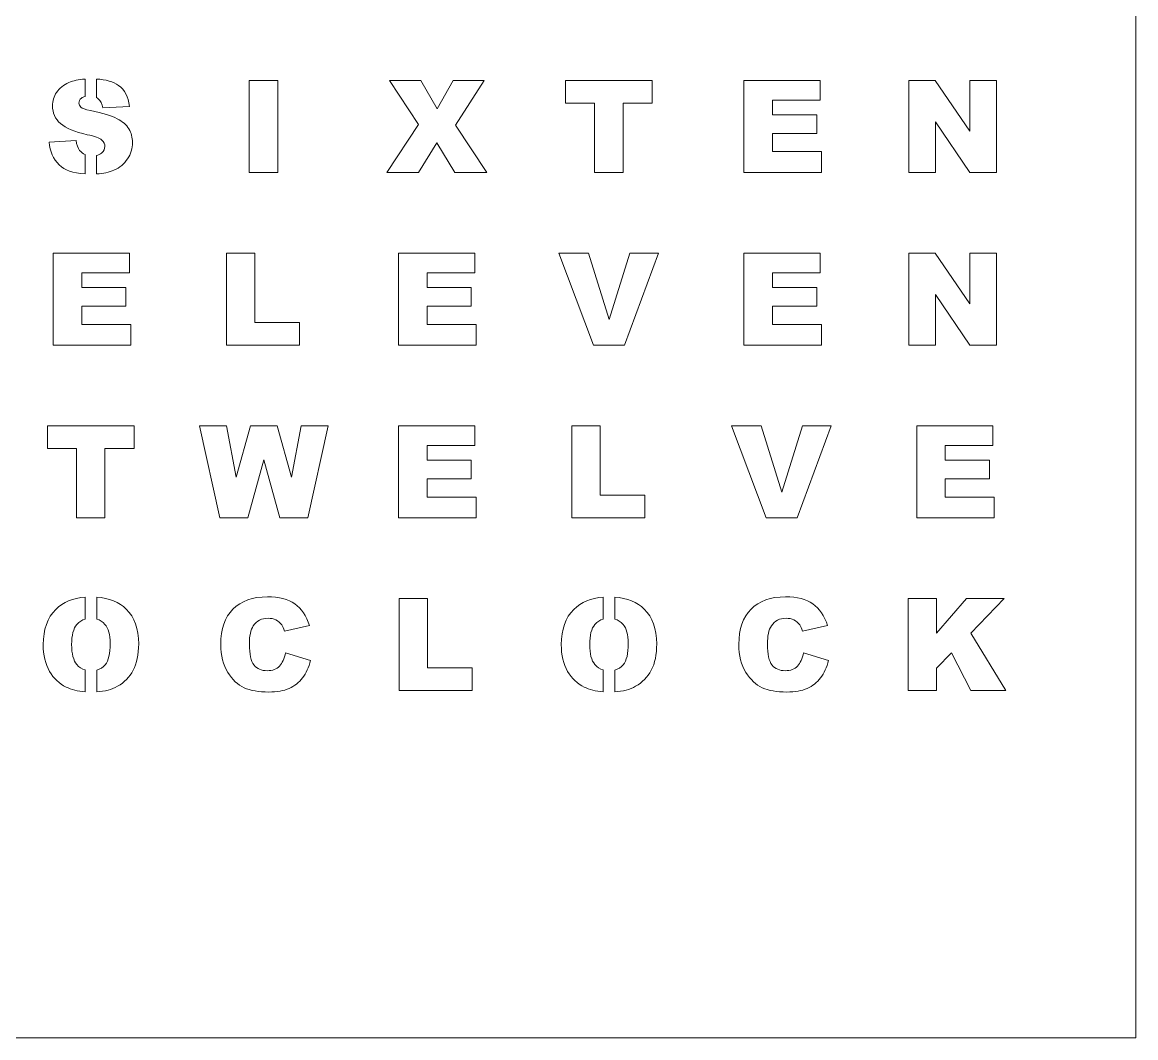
# Model space of a CAD drawing. Header units: inches. Extents: x -3.58 to 3.58, y -3.6 to 3.6.
# Drawn here: x -0.225 to 3.583, y -3.602 to -0.129 of the extents above; entities that cross this region are included whole.
import ezdxf

# ---------------------------------------------------------------- set-up
doc = ezdxf.new("R2010")
doc.units = ezdxf.units.IN
doc.header["$MEASUREMENT"] = 0
doc.layers.add('Layer 1', color=7, linetype='Continuous')

msp = doc.modelspace()

# ---------------------------------------------------------------- linework, layer by layer
at = {"layer": 'Layer 1', "color": 1, "lineweight": 0}
for points, knots in [([(-3.5827, 3.6024), (-3.5827, 3.6024), (3.5827, 3.6024), (3.5827, 3.6024), (3.5827, 3.6024), (3.5827, 3.6024), (3.5827, -3.6024), (3.5827, -3.6024), (3.5827, -3.6024), (3.5827, -3.6024), (-3.5827, -3.6024), (-3.5827, -3.6024), (-3.5827, -3.6024), (-3.5827, -3.6024), (-3.5827, 3.6024), (-3.5827, 3.6024)], [0, 0, 0, 0, 0.2, 0.2, 0.2, 0.2, 0.4, 0.4, 0.4, 0.4, 0.6, 0.6, 0.6, 0.6, 1, 1, 1, 1]), ([(0.0288, -0.5849), (0.0357, -0.5834), (0.0414, -0.5806), (0.046, -0.5767), (0.046, -0.5767), (0.0535, -0.5701), (0.0573, -0.5626), (0.0573, -0.554), (0.0573, -0.554), (0.0573, -0.5459), (0.0537, -0.5385), (0.0466, -0.5321), (0.0466, -0.5321), (0.0395, -0.5256), (0.023, -0.5196), (-0.0031, -0.5138), (-0.0031, -0.5138), (-0.0457, -0.5043), (-0.0761, -0.4916), (-0.0943, -0.4756), (-0.0943, -0.4756), (-0.1126, -0.4598), (-0.1218, -0.4396), (-0.1218, -0.4149), (-0.1218, -0.4149), (-0.1218, -0.3988), (-0.1171, -0.3836), (-0.1077, -0.3692), (-0.1077, -0.3692), (-0.0983, -0.3547), (-0.0842, -0.3435), (-0.0654, -0.3352), (-0.0654, -0.3352), (-0.0511, -0.329), (-0.0329, -0.3252), (-0.0106, -0.3237), (-0.0106, -0.3237), (-0.0106, -0.3237), (-0.0106, -0.3828), (-0.0106, -0.3828), (-0.0106, -0.3828), (-0.0156, -0.384), (-0.0198, -0.3859), (-0.023, -0.3886), (-0.023, -0.3886), (-0.0287, -0.3934), (-0.0316, -0.3992), (-0.0316, -0.4061), (-0.0316, -0.4061), (-0.0316, -0.4111), (-0.0292, -0.4156), (-0.0246, -0.4196), (-0.0246, -0.4196), (-0.0202, -0.4238), (-0.0093, -0.4276), (0.0079, -0.4312), (0.0079, -0.4312), (0.0504, -0.4404), (0.0808, -0.4497), (0.0991, -0.4591), (0.0991, -0.4591), (0.1175, -0.4685), (0.1309, -0.48), (0.1393, -0.494), (0.1393, -0.494), (0.1477, -0.5078), (0.1518, -0.5234), (0.1518, -0.5406), (0.1518, -0.5406), (0.1518, -0.5608), (0.1463, -0.5794), (0.1351, -0.5965), (0.1351, -0.5965), (0.1239, -0.6135), (0.1084, -0.6264), (0.0883, -0.6352), (0.0883, -0.6352), (0.0719, -0.6424), (0.0521, -0.6467), (0.0288, -0.648), (0.0288, -0.648), (0.0288, -0.648), (0.0288, -0.5849), (0.0288, -0.5849)], [0, 0, 0, 0, 0.045455, 0.045455, 0.045455, 0.045455, 0.090909, 0.090909, 0.090909, 0.090909, 0.136364, 0.136364, 0.136364, 0.136364, 0.181818, 0.181818, 0.181818, 0.181818, 0.227273, 0.227273, 0.227273, 0.227273, 0.272727, 0.272727, 0.272727, 0.272727, 0.318182, 0.318182, 0.318182, 0.318182, 0.363636, 0.363636, 0.363636, 0.363636, 0.409091, 0.409091, 0.409091, 0.409091, 0.454545, 0.454545, 0.454545, 0.454545, 0.5, 0.5, 0.5, 0.5, 0.545455, 0.545455, 0.545455, 0.545455, 0.590909, 0.590909, 0.590909, 0.590909, 0.636364, 0.636364, 0.636364, 0.636364, 0.681818, 0.681818, 0.681818, 0.681818, 0.727273, 0.727273, 0.727273, 0.727273, 0.772727, 0.772727, 0.772727, 0.772727, 0.818182, 0.818182, 0.818182, 0.818182, 0.863636, 0.863636, 0.863636, 0.863636, 0.909091, 0.909091, 0.909091, 0.909091, 1, 1, 1, 1]), ([(0.0288, -0.3234), (0.0609, -0.3252), (0.086, -0.3326), (0.104, -0.3454), (0.104, -0.3454), (0.1252, -0.3604), (0.1377, -0.3842), (0.1417, -0.4169), (0.1417, -0.4169), (0.1417, -0.4169), (0.0502, -0.4223), (0.0502, -0.4223), (0.0502, -0.4223), (0.0478, -0.408), (0.0427, -0.3976), (0.0349, -0.3912), (0.0349, -0.3912), (0.033, -0.3896), (0.031, -0.3883), (0.0288, -0.3871), (0.0288, -0.3871), (0.0288, -0.3871), (0.0288, -0.3234), (0.0288, -0.3234)], [0, 0, 0, 0, 0.142857, 0.142857, 0.142857, 0.142857, 0.285714, 0.285714, 0.285714, 0.285714, 0.428571, 0.428571, 0.428571, 0.428571, 0.571429, 0.571429, 0.571429, 0.571429, 0.714286, 0.714286, 0.714286, 0.714286, 1, 1, 1, 1]), ([(0.5507, -0.3282), (0.5507, -0.3282), (0.6483, -0.3282), (0.6483, -0.3282), (0.6483, -0.3282), (0.6483, -0.3282), (0.6483, -0.6432), (0.6483, -0.6432), (0.6483, -0.6432), (0.6483, -0.6432), (0.5507, -0.6432), (0.5507, -0.6432), (0.5507, -0.6432), (0.5507, -0.6432), (0.5507, -0.3282), (0.5507, -0.3282)], [0, 0, 0, 0, 0.2, 0.2, 0.2, 0.2, 0.4, 0.4, 0.4, 0.4, 0.6, 0.6, 0.6, 0.6, 1, 1, 1, 1]), ([(1.0308, -0.3282), (1.0308, -0.3282), (1.1381, -0.3282), (1.1381, -0.3282), (1.1381, -0.3282), (1.1381, -0.3282), (1.1939, -0.4251), (1.1939, -0.4251), (1.1939, -0.4251), (1.1939, -0.4251), (1.2481, -0.3282), (1.2481, -0.3282), (1.2481, -0.3282), (1.2481, -0.3282), (1.3541, -0.3282), (1.3541, -0.3282), (1.3541, -0.3282), (1.3541, -0.3282), (1.2562, -0.4808), (1.2562, -0.4808), (1.2562, -0.4808), (1.2562, -0.4808), (1.3633, -0.6432), (1.3633, -0.6432), (1.3633, -0.6432), (1.3633, -0.6432), (1.2538, -0.6432), (1.2538, -0.6432), (1.2538, -0.6432), (1.2538, -0.6432), (1.192, -0.542), (1.192, -0.542), (1.192, -0.542), (1.192, -0.542), (1.1298, -0.6432), (1.1298, -0.6432), (1.1298, -0.6432), (1.1298, -0.6432), (1.0211, -0.6432), (1.0211, -0.6432), (1.0211, -0.6432), (1.0211, -0.6432), (1.1297, -0.479), (1.1297, -0.479), (1.1297, -0.479), (1.1297, -0.479), (1.0308, -0.3282), (1.0308, -0.3282)], [0, 0, 0, 0, 0.076923, 0.076923, 0.076923, 0.076923, 0.153846, 0.153846, 0.153846, 0.153846, 0.230769, 0.230769, 0.230769, 0.230769, 0.307692, 0.307692, 0.307692, 0.307692, 0.384615, 0.384615, 0.384615, 0.384615, 0.461538, 0.461538, 0.461538, 0.461538, 0.538462, 0.538462, 0.538462, 0.538462, 0.615385, 0.615385, 0.615385, 0.615385, 0.692308, 0.692308, 0.692308, 0.692308, 0.769231, 0.769231, 0.769231, 0.769231, 0.846154, 0.846154, 0.846154, 0.846154, 1, 1, 1, 1]), ([(1.6327, -0.3282), (1.6327, -0.3282), (1.9287, -0.3282), (1.9287, -0.3282), (1.9287, -0.3282), (1.9287, -0.3282), (1.9287, -0.4061), (1.9287, -0.4061), (1.9287, -0.4061), (1.9287, -0.4061), (1.8293, -0.4061), (1.8293, -0.4061), (1.8293, -0.4061), (1.8293, -0.4061), (1.8293, -0.6432), (1.8293, -0.6432), (1.8293, -0.6432), (1.8293, -0.6432), (1.7321, -0.6432), (1.7321, -0.6432), (1.7321, -0.6432), (1.7321, -0.6432), (1.7321, -0.4061), (1.7321, -0.4061), (1.7321, -0.4061), (1.7321, -0.4061), (1.6327, -0.4061), (1.6327, -0.4061), (1.6327, -0.4061), (1.6327, -0.4061), (1.6327, -0.3282), (1.6327, -0.3282)], [0, 0, 0, 0, 0.111111, 0.111111, 0.111111, 0.111111, 0.222222, 0.222222, 0.222222, 0.222222, 0.333333, 0.333333, 0.333333, 0.333333, 0.444444, 0.444444, 0.444444, 0.444444, 0.555556, 0.555556, 0.555556, 0.555556, 0.666667, 0.666667, 0.666667, 0.666667, 0.777778, 0.777778, 0.777778, 0.777778, 1, 1, 1, 1]), ([(2.243, -0.3282), (2.243, -0.3282), (2.5034, -0.3282), (2.5034, -0.3282), (2.5034, -0.3282), (2.5034, -0.3282), (2.5034, -0.3955), (2.5034, -0.3955), (2.5034, -0.3955), (2.5034, -0.3955), (2.3407, -0.3955), (2.3407, -0.3955), (2.3407, -0.3955), (2.3407, -0.3955), (2.3407, -0.4457), (2.3407, -0.4457), (2.3407, -0.4457), (2.3407, -0.4457), (2.4916, -0.4457), (2.4916, -0.4457), (2.4916, -0.4457), (2.4916, -0.4457), (2.4916, -0.5099), (2.4916, -0.5099), (2.4916, -0.5099), (2.4916, -0.5099), (2.3407, -0.5099), (2.3407, -0.5099), (2.3407, -0.5099), (2.3407, -0.5099), (2.3407, -0.5719), (2.3407, -0.5719), (2.3407, -0.5719), (2.3407, -0.5719), (2.5083, -0.5719), (2.5083, -0.5719), (2.5083, -0.5719), (2.5083, -0.5719), (2.5083, -0.6432), (2.5083, -0.6432), (2.5083, -0.6432), (2.5083, -0.6432), (2.243, -0.6432), (2.243, -0.6432), (2.243, -0.6432), (2.243, -0.6432), (2.243, -0.3282), (2.243, -0.3282)], [0, 0, 0, 0, 0.076923, 0.076923, 0.076923, 0.076923, 0.153846, 0.153846, 0.153846, 0.153846, 0.230769, 0.230769, 0.230769, 0.230769, 0.307692, 0.307692, 0.307692, 0.307692, 0.384615, 0.384615, 0.384615, 0.384615, 0.461538, 0.461538, 0.461538, 0.461538, 0.538462, 0.538462, 0.538462, 0.538462, 0.615385, 0.615385, 0.615385, 0.615385, 0.692308, 0.692308, 0.692308, 0.692308, 0.769231, 0.769231, 0.769231, 0.769231, 0.846154, 0.846154, 0.846154, 0.846154, 1, 1, 1, 1]), ([(2.8062, -0.3282), (2.8062, -0.3282), (2.897, -0.3282), (2.897, -0.3282), (2.897, -0.3282), (2.897, -0.3282), (3.0151, -0.5021), (3.0151, -0.5021), (3.0151, -0.5021), (3.0151, -0.5021), (3.0151, -0.3282), (3.0151, -0.3282), (3.0151, -0.3282), (3.0151, -0.3282), (3.1071, -0.3282), (3.1071, -0.3282), (3.1071, -0.3282), (3.1071, -0.3282), (3.1071, -0.6432), (3.1071, -0.6432), (3.1071, -0.6432), (3.1071, -0.6432), (3.0151, -0.6432), (3.0151, -0.6432), (3.0151, -0.6432), (3.0151, -0.6432), (2.8977, -0.4702), (2.8977, -0.4702), (2.8977, -0.4702), (2.8977, -0.4702), (2.8977, -0.6432), (2.8977, -0.6432), (2.8977, -0.6432), (2.8977, -0.6432), (2.8062, -0.6432), (2.8062, -0.6432), (2.8062, -0.6432), (2.8062, -0.6432), (2.8062, -0.3282), (2.8062, -0.3282)], [0, 0, 0, 0, 0.090909, 0.090909, 0.090909, 0.090909, 0.181818, 0.181818, 0.181818, 0.181818, 0.272727, 0.272727, 0.272727, 0.272727, 0.363636, 0.363636, 0.363636, 0.363636, 0.454545, 0.454545, 0.454545, 0.454545, 0.545455, 0.545455, 0.545455, 0.545455, 0.636364, 0.636364, 0.636364, 0.636364, 0.727273, 0.727273, 0.727273, 0.727273, 0.818182, 0.818182, 0.818182, 0.818182, 1, 1, 1, 1]), ([(-0.1336, -0.539), (-0.1336, -0.539), (-0.0413, -0.5332), (-0.0413, -0.5332), (-0.0413, -0.5332), (-0.0393, -0.5481), (-0.0352, -0.5596), (-0.029, -0.5674), (-0.029, -0.5674), (-0.024, -0.5738), (-0.0178, -0.5785), (-0.0106, -0.5817), (-0.0106, -0.5817), (-0.0106, -0.5817), (-0.0106, -0.6477), (-0.0106, -0.6477), (-0.0106, -0.6477), (-0.0518, -0.6451), (-0.0812, -0.635), (-0.0987, -0.6175), (-0.0987, -0.6175), (-0.1193, -0.5969), (-0.1309, -0.5707), (-0.1336, -0.539)], [0, 0, 0, 0, 0.142857, 0.142857, 0.142857, 0.142857, 0.285714, 0.285714, 0.285714, 0.285714, 0.428571, 0.428571, 0.428571, 0.428571, 0.571429, 0.571429, 0.571429, 0.571429, 0.714286, 0.714286, 0.714286, 0.714286, 1, 1, 1, 1]), ([(-0.1192, -0.9188), (-0.1192, -0.9188), (0.1412, -0.9188), (0.1412, -0.9188), (0.1412, -0.9188), (0.1412, -0.9188), (0.1412, -0.9861), (0.1412, -0.9861), (0.1412, -0.9861), (0.1412, -0.9861), (-0.0215, -0.9861), (-0.0215, -0.9861), (-0.0215, -0.9861), (-0.0215, -0.9861), (-0.0215, -1.0362), (-0.0215, -1.0362), (-0.0215, -1.0362), (-0.0215, -1.0362), (0.1294, -1.0362), (0.1294, -1.0362), (0.1294, -1.0362), (0.1294, -1.0362), (0.1294, -1.1004), (0.1294, -1.1004), (0.1294, -1.1004), (0.1294, -1.1004), (-0.0215, -1.1004), (-0.0215, -1.1004), (-0.0215, -1.1004), (-0.0215, -1.1004), (-0.0215, -1.1625), (-0.0215, -1.1625), (-0.0215, -1.1625), (-0.0215, -1.1625), (0.1461, -1.1625), (0.1461, -1.1625), (0.1461, -1.1625), (0.1461, -1.1625), (0.1461, -1.2337), (0.1461, -1.2337), (0.1461, -1.2337), (0.1461, -1.2337), (-0.1192, -1.2337), (-0.1192, -1.2337), (-0.1192, -1.2337), (-0.1192, -1.2337), (-0.1192, -0.9188), (-0.1192, -0.9188)], [0, 0, 0, 0, 0.076923, 0.076923, 0.076923, 0.076923, 0.153846, 0.153846, 0.153846, 0.153846, 0.230769, 0.230769, 0.230769, 0.230769, 0.307692, 0.307692, 0.307692, 0.307692, 0.384615, 0.384615, 0.384615, 0.384615, 0.461538, 0.461538, 0.461538, 0.461538, 0.538462, 0.538462, 0.538462, 0.538462, 0.615385, 0.615385, 0.615385, 0.615385, 0.692308, 0.692308, 0.692308, 0.692308, 0.769231, 0.769231, 0.769231, 0.769231, 0.846154, 0.846154, 0.846154, 0.846154, 1, 1, 1, 1]), ([(0.4731, -0.9188), (0.4731, -0.9188), (0.5704, -0.9188), (0.5704, -0.9188), (0.5704, -0.9188), (0.5704, -0.9188), (0.5704, -1.1563), (0.5704, -1.1563), (0.5704, -1.1563), (0.5704, -1.1563), (0.7226, -1.1563), (0.7226, -1.1563), (0.7226, -1.1563), (0.7226, -1.1563), (0.7226, -1.2337), (0.7226, -1.2337), (0.7226, -1.2337), (0.7226, -1.2337), (0.4731, -1.2337), (0.4731, -1.2337), (0.4731, -1.2337), (0.4731, -1.2337), (0.4731, -0.9188), (0.4731, -0.9188)], [0, 0, 0, 0, 0.142857, 0.142857, 0.142857, 0.142857, 0.285714, 0.285714, 0.285714, 0.285714, 0.428571, 0.428571, 0.428571, 0.428571, 0.571429, 0.571429, 0.571429, 0.571429, 0.714286, 0.714286, 0.714286, 0.714286, 1, 1, 1, 1]), ([(1.0619, -0.9188), (1.0619, -0.9188), (1.3223, -0.9188), (1.3223, -0.9188), (1.3223, -0.9188), (1.3223, -0.9188), (1.3223, -0.9861), (1.3223, -0.9861), (1.3223, -0.9861), (1.3223, -0.9861), (1.1596, -0.9861), (1.1596, -0.9861), (1.1596, -0.9861), (1.1596, -0.9861), (1.1596, -1.0362), (1.1596, -1.0362), (1.1596, -1.0362), (1.1596, -1.0362), (1.3105, -1.0362), (1.3105, -1.0362), (1.3105, -1.0362), (1.3105, -1.0362), (1.3105, -1.1004), (1.3105, -1.1004), (1.3105, -1.1004), (1.3105, -1.1004), (1.1596, -1.1004), (1.1596, -1.1004), (1.1596, -1.1004), (1.1596, -1.1004), (1.1596, -1.1625), (1.1596, -1.1625), (1.1596, -1.1625), (1.1596, -1.1625), (1.3272, -1.1625), (1.3272, -1.1625), (1.3272, -1.1625), (1.3272, -1.1625), (1.3272, -1.2337), (1.3272, -1.2337), (1.3272, -1.2337), (1.3272, -1.2337), (1.0619, -1.2337), (1.0619, -1.2337), (1.0619, -1.2337), (1.0619, -1.2337), (1.0619, -0.9188), (1.0619, -0.9188)], [0, 0, 0, 0, 0.076923, 0.076923, 0.076923, 0.076923, 0.153846, 0.153846, 0.153846, 0.153846, 0.230769, 0.230769, 0.230769, 0.230769, 0.307692, 0.307692, 0.307692, 0.307692, 0.384615, 0.384615, 0.384615, 0.384615, 0.461538, 0.461538, 0.461538, 0.461538, 0.538462, 0.538462, 0.538462, 0.538462, 0.615385, 0.615385, 0.615385, 0.615385, 0.692308, 0.692308, 0.692308, 0.692308, 0.769231, 0.769231, 0.769231, 0.769231, 0.846154, 0.846154, 0.846154, 0.846154, 1, 1, 1, 1]), ([(1.6097, -0.9188), (1.6097, -0.9188), (1.7113, -0.9188), (1.7113, -0.9188), (1.7113, -0.9188), (1.7113, -0.9188), (1.7823, -1.1455), (1.7823, -1.1455), (1.7823, -1.1455), (1.7823, -1.1455), (1.8523, -0.9188), (1.8523, -0.9188), (1.8523, -0.9188), (1.8523, -0.9188), (1.951, -0.9188), (1.951, -0.9188), (1.951, -0.9188), (1.951, -0.9188), (1.8341, -1.2337), (1.8341, -1.2337), (1.8341, -1.2337), (1.8341, -1.2337), (1.7286, -1.2337), (1.7286, -1.2337), (1.7286, -1.2337), (1.7286, -1.2337), (1.6097, -0.9188), (1.6097, -0.9188)], [0, 0, 0, 0, 0.125, 0.125, 0.125, 0.125, 0.25, 0.25, 0.25, 0.25, 0.375, 0.375, 0.375, 0.375, 0.5, 0.5, 0.5, 0.5, 0.625, 0.625, 0.625, 0.625, 0.75, 0.75, 0.75, 0.75, 1, 1, 1, 1]), ([(2.243, -0.9188), (2.243, -0.9188), (2.5034, -0.9188), (2.5034, -0.9188), (2.5034, -0.9188), (2.5034, -0.9188), (2.5034, -0.9861), (2.5034, -0.9861), (2.5034, -0.9861), (2.5034, -0.9861), (2.3407, -0.9861), (2.3407, -0.9861), (2.3407, -0.9861), (2.3407, -0.9861), (2.3407, -1.0362), (2.3407, -1.0362), (2.3407, -1.0362), (2.3407, -1.0362), (2.4916, -1.0362), (2.4916, -1.0362), (2.4916, -1.0362), (2.4916, -1.0362), (2.4916, -1.1004), (2.4916, -1.1004), (2.4916, -1.1004), (2.4916, -1.1004), (2.3407, -1.1004), (2.3407, -1.1004), (2.3407, -1.1004), (2.3407, -1.1004), (2.3407, -1.1625), (2.3407, -1.1625), (2.3407, -1.1625), (2.3407, -1.1625), (2.5083, -1.1625), (2.5083, -1.1625), (2.5083, -1.1625), (2.5083, -1.1625), (2.5083, -1.2337), (2.5083, -1.2337), (2.5083, -1.2337), (2.5083, -1.2337), (2.243, -1.2337), (2.243, -1.2337), (2.243, -1.2337), (2.243, -1.2337), (2.243, -0.9188), (2.243, -0.9188)], [0, 0, 0, 0, 0.076923, 0.076923, 0.076923, 0.076923, 0.153846, 0.153846, 0.153846, 0.153846, 0.230769, 0.230769, 0.230769, 0.230769, 0.307692, 0.307692, 0.307692, 0.307692, 0.384615, 0.384615, 0.384615, 0.384615, 0.461538, 0.461538, 0.461538, 0.461538, 0.538462, 0.538462, 0.538462, 0.538462, 0.615385, 0.615385, 0.615385, 0.615385, 0.692308, 0.692308, 0.692308, 0.692308, 0.769231, 0.769231, 0.769231, 0.769231, 0.846154, 0.846154, 0.846154, 0.846154, 1, 1, 1, 1]), ([(2.8062, -0.9188), (2.8062, -0.9188), (2.897, -0.9188), (2.897, -0.9188), (2.897, -0.9188), (2.897, -0.9188), (3.0151, -1.0927), (3.0151, -1.0927), (3.0151, -1.0927), (3.0151, -1.0927), (3.0151, -0.9188), (3.0151, -0.9188), (3.0151, -0.9188), (3.0151, -0.9188), (3.1071, -0.9188), (3.1071, -0.9188), (3.1071, -0.9188), (3.1071, -0.9188), (3.1071, -1.2337), (3.1071, -1.2337), (3.1071, -1.2337), (3.1071, -1.2337), (3.0151, -1.2337), (3.0151, -1.2337), (3.0151, -1.2337), (3.0151, -1.2337), (2.8977, -1.0608), (2.8977, -1.0608), (2.8977, -1.0608), (2.8977, -1.0608), (2.8977, -1.2337), (2.8977, -1.2337), (2.8977, -1.2337), (2.8977, -1.2337), (2.8062, -1.2337), (2.8062, -1.2337), (2.8062, -1.2337), (2.8062, -1.2337), (2.8062, -0.9188), (2.8062, -0.9188)], [0, 0, 0, 0, 0.090909, 0.090909, 0.090909, 0.090909, 0.181818, 0.181818, 0.181818, 0.181818, 0.272727, 0.272727, 0.272727, 0.272727, 0.363636, 0.363636, 0.363636, 0.363636, 0.454545, 0.454545, 0.454545, 0.454545, 0.545455, 0.545455, 0.545455, 0.545455, 0.636364, 0.636364, 0.636364, 0.636364, 0.727273, 0.727273, 0.727273, 0.727273, 0.818182, 0.818182, 0.818182, 0.818182, 1, 1, 1, 1]), ([(-0.139, -1.5093), (-0.139, -1.5093), (0.1571, -1.5093), (0.1571, -1.5093), (0.1571, -1.5093), (0.1571, -1.5093), (0.1571, -1.5872), (0.1571, -1.5872), (0.1571, -1.5872), (0.1571, -1.5872), (0.0577, -1.5872), (0.0577, -1.5872), (0.0577, -1.5872), (0.0577, -1.5872), (0.0577, -1.8243), (0.0577, -1.8243), (0.0577, -1.8243), (0.0577, -1.8243), (-0.0396, -1.8243), (-0.0396, -1.8243), (-0.0396, -1.8243), (-0.0396, -1.8243), (-0.0396, -1.5872), (-0.0396, -1.5872), (-0.0396, -1.5872), (-0.0396, -1.5872), (-0.139, -1.5872), (-0.139, -1.5872), (-0.139, -1.5872), (-0.139, -1.5872), (-0.139, -1.5093), (-0.139, -1.5093)], [0, 0, 0, 0, 0.111111, 0.111111, 0.111111, 0.111111, 0.222222, 0.222222, 0.222222, 0.222222, 0.333333, 0.333333, 0.333333, 0.333333, 0.444444, 0.444444, 0.444444, 0.444444, 0.555556, 0.555556, 0.555556, 0.555556, 0.666667, 0.666667, 0.666667, 0.666667, 0.777778, 0.777778, 0.777778, 0.777778, 1, 1, 1, 1]), ([(0.3805, -1.5093), (0.3805, -1.5093), (0.4729, -1.5093), (0.4729, -1.5093), (0.4729, -1.5093), (0.4729, -1.5093), (0.5061, -1.6851), (0.5061, -1.6851), (0.5061, -1.6851), (0.5061, -1.6851), (0.5548, -1.5093), (0.5548, -1.5093), (0.5548, -1.5093), (0.5548, -1.5093), (0.6464, -1.5093), (0.6464, -1.5093), (0.6464, -1.5093), (0.6464, -1.5093), (0.6955, -1.6853), (0.6955, -1.6853), (0.6955, -1.6853), (0.6955, -1.6853), (0.7289, -1.5093), (0.7289, -1.5093), (0.7289, -1.5093), (0.7289, -1.5093), (0.8208, -1.5093), (0.8208, -1.5093), (0.8208, -1.5093), (0.8208, -1.5093), (0.7514, -1.8243), (0.7514, -1.8243), (0.7514, -1.8243), (0.7514, -1.8243), (0.6559, -1.8243), (0.6559, -1.8243), (0.6559, -1.8243), (0.6559, -1.8243), (0.6007, -1.626), (0.6007, -1.626), (0.6007, -1.626), (0.6007, -1.626), (0.5458, -1.8243), (0.5458, -1.8243), (0.5458, -1.8243), (0.5458, -1.8243), (0.4504, -1.8243), (0.4504, -1.8243), (0.4504, -1.8243), (0.4504, -1.8243), (0.3805, -1.5093), (0.3805, -1.5093)], [0, 0, 0, 0, 0.071429, 0.071429, 0.071429, 0.071429, 0.142857, 0.142857, 0.142857, 0.142857, 0.214286, 0.214286, 0.214286, 0.214286, 0.285714, 0.285714, 0.285714, 0.285714, 0.357143, 0.357143, 0.357143, 0.357143, 0.428571, 0.428571, 0.428571, 0.428571, 0.5, 0.5, 0.5, 0.5, 0.571429, 0.571429, 0.571429, 0.571429, 0.642857, 0.642857, 0.642857, 0.642857, 0.714286, 0.714286, 0.714286, 0.714286, 0.785714, 0.785714, 0.785714, 0.785714, 0.857143, 0.857143, 0.857143, 0.857143, 1, 1, 1, 1]), ([(1.0619, -1.5093), (1.0619, -1.5093), (1.3223, -1.5093), (1.3223, -1.5093), (1.3223, -1.5093), (1.3223, -1.5093), (1.3223, -1.5766), (1.3223, -1.5766), (1.3223, -1.5766), (1.3223, -1.5766), (1.1596, -1.5766), (1.1596, -1.5766), (1.1596, -1.5766), (1.1596, -1.5766), (1.1596, -1.6268), (1.1596, -1.6268), (1.1596, -1.6268), (1.1596, -1.6268), (1.3105, -1.6268), (1.3105, -1.6268), (1.3105, -1.6268), (1.3105, -1.6268), (1.3105, -1.691), (1.3105, -1.691), (1.3105, -1.691), (1.3105, -1.691), (1.1596, -1.691), (1.1596, -1.691), (1.1596, -1.691), (1.1596, -1.691), (1.1596, -1.753), (1.1596, -1.753), (1.1596, -1.753), (1.1596, -1.753), (1.3272, -1.753), (1.3272, -1.753), (1.3272, -1.753), (1.3272, -1.753), (1.3272, -1.8243), (1.3272, -1.8243), (1.3272, -1.8243), (1.3272, -1.8243), (1.0619, -1.8243), (1.0619, -1.8243), (1.0619, -1.8243), (1.0619, -1.8243), (1.0619, -1.5093), (1.0619, -1.5093)], [0, 0, 0, 0, 0.076923, 0.076923, 0.076923, 0.076923, 0.153846, 0.153846, 0.153846, 0.153846, 0.230769, 0.230769, 0.230769, 0.230769, 0.307692, 0.307692, 0.307692, 0.307692, 0.384615, 0.384615, 0.384615, 0.384615, 0.461538, 0.461538, 0.461538, 0.461538, 0.538462, 0.538462, 0.538462, 0.538462, 0.615385, 0.615385, 0.615385, 0.615385, 0.692308, 0.692308, 0.692308, 0.692308, 0.769231, 0.769231, 0.769231, 0.769231, 0.846154, 0.846154, 0.846154, 0.846154, 1, 1, 1, 1]), ([(1.6542, -1.5093), (1.6542, -1.5093), (1.7515, -1.5093), (1.7515, -1.5093), (1.7515, -1.5093), (1.7515, -1.5093), (1.7515, -1.7469), (1.7515, -1.7469), (1.7515, -1.7469), (1.7515, -1.7469), (1.9037, -1.7469), (1.9037, -1.7469), (1.9037, -1.7469), (1.9037, -1.7469), (1.9037, -1.8243), (1.9037, -1.8243), (1.9037, -1.8243), (1.9037, -1.8243), (1.6542, -1.8243), (1.6542, -1.8243), (1.6542, -1.8243), (1.6542, -1.8243), (1.6542, -1.5093), (1.6542, -1.5093)], [0, 0, 0, 0, 0.142857, 0.142857, 0.142857, 0.142857, 0.285714, 0.285714, 0.285714, 0.285714, 0.428571, 0.428571, 0.428571, 0.428571, 0.571429, 0.571429, 0.571429, 0.571429, 0.714286, 0.714286, 0.714286, 0.714286, 1, 1, 1, 1]), ([(2.2002, -1.5093), (2.2002, -1.5093), (2.3019, -1.5093), (2.3019, -1.5093), (2.3019, -1.5093), (2.3019, -1.5093), (2.3729, -1.736), (2.3729, -1.736), (2.3729, -1.736), (2.3729, -1.736), (2.4428, -1.5093), (2.4428, -1.5093), (2.4428, -1.5093), (2.4428, -1.5093), (2.5416, -1.5093), (2.5416, -1.5093), (2.5416, -1.5093), (2.5416, -1.5093), (2.4246, -1.8243), (2.4246, -1.8243), (2.4246, -1.8243), (2.4246, -1.8243), (2.3192, -1.8243), (2.3192, -1.8243), (2.3192, -1.8243), (2.3192, -1.8243), (2.2002, -1.5093), (2.2002, -1.5093)], [0, 0, 0, 0, 0.125, 0.125, 0.125, 0.125, 0.25, 0.25, 0.25, 0.25, 0.375, 0.375, 0.375, 0.375, 0.5, 0.5, 0.5, 0.5, 0.625, 0.625, 0.625, 0.625, 0.75, 0.75, 0.75, 0.75, 1, 1, 1, 1]), ([(2.8336, -1.5093), (2.8336, -1.5093), (3.094, -1.5093), (3.094, -1.5093), (3.094, -1.5093), (3.094, -1.5093), (3.094, -1.5766), (3.094, -1.5766), (3.094, -1.5766), (3.094, -1.5766), (2.9312, -1.5766), (2.9312, -1.5766), (2.9312, -1.5766), (2.9312, -1.5766), (2.9312, -1.6268), (2.9312, -1.6268), (2.9312, -1.6268), (2.9312, -1.6268), (3.0821, -1.6268), (3.0821, -1.6268), (3.0821, -1.6268), (3.0821, -1.6268), (3.0821, -1.691), (3.0821, -1.691), (3.0821, -1.691), (3.0821, -1.691), (2.9312, -1.691), (2.9312, -1.691), (2.9312, -1.691), (2.9312, -1.691), (2.9312, -1.753), (2.9312, -1.753), (2.9312, -1.753), (2.9312, -1.753), (3.0988, -1.753), (3.0988, -1.753), (3.0988, -1.753), (3.0988, -1.753), (3.0988, -1.8243), (3.0988, -1.8243), (3.0988, -1.8243), (3.0988, -1.8243), (2.8336, -1.8243), (2.8336, -1.8243), (2.8336, -1.8243), (2.8336, -1.8243), (2.8336, -1.5093), (2.8336, -1.5093)], [0, 0, 0, 0, 0.076923, 0.076923, 0.076923, 0.076923, 0.153846, 0.153846, 0.153846, 0.153846, 0.230769, 0.230769, 0.230769, 0.230769, 0.307692, 0.307692, 0.307692, 0.307692, 0.384615, 0.384615, 0.384615, 0.384615, 0.461538, 0.461538, 0.461538, 0.461538, 0.538462, 0.538462, 0.538462, 0.538462, 0.615385, 0.615385, 0.615385, 0.615385, 0.692308, 0.692308, 0.692308, 0.692308, 0.769231, 0.769231, 0.769231, 0.769231, 0.846154, 0.846154, 0.846154, 0.846154, 1, 1, 1, 1]), ([(-0.1535, -2.2575), (-0.1535, -2.2061), (-0.1392, -2.166), (-0.1106, -2.1375), (-0.1106, -2.1375), (-0.0856, -2.1125), (-0.0521, -2.0984), (-0.01, -2.0952), (-0.01, -2.0952), (-0.01, -2.0952), (-0.01, -2.1704), (-0.01, -2.1704), (-0.01, -2.1704), (-0.0211, -2.1736), (-0.0306, -2.1797), (-0.0384, -2.1888), (-0.0384, -2.1888), (-0.0504, -2.2026), (-0.0563, -2.2256), (-0.0563, -2.2577), (-0.0563, -2.2577), (-0.0563, -2.2894), (-0.0504, -2.3123), (-0.0386, -2.3262), (-0.0386, -2.3262), (-0.0308, -2.3352), (-0.0213, -2.3413), (-0.01, -2.3444), (-0.01, -2.3444), (-0.01, -2.3444), (-0.01, -2.4192), (-0.01, -2.4192), (-0.01, -2.4192), (-0.0354, -2.4172), (-0.0571, -2.4118), (-0.0752, -2.4031), (-0.0752, -2.4031), (-0.0985, -2.3917), (-0.1174, -2.3738), (-0.1318, -2.3493), (-0.1318, -2.3493), (-0.1463, -2.3249), (-0.1535, -2.2943), (-0.1535, -2.2575)], [0, 0, 0, 0, 0.083333, 0.083333, 0.083333, 0.083333, 0.166667, 0.166667, 0.166667, 0.166667, 0.25, 0.25, 0.25, 0.25, 0.333333, 0.333333, 0.333333, 0.333333, 0.416667, 0.416667, 0.416667, 0.416667, 0.5, 0.5, 0.5, 0.5, 0.583333, 0.583333, 0.583333, 0.583333, 0.666667, 0.666667, 0.666667, 0.666667, 0.75, 0.75, 0.75, 0.75, 0.833333, 0.833333, 0.833333, 0.833333, 1, 1, 1, 1]), ([(0.0294, -2.0952), (0.0721, -2.0985), (0.1057, -2.1123), (0.1304, -2.1366), (0.1304, -2.1366), (0.1587, -2.1648), (0.1729, -2.2042), (0.1729, -2.2549), (0.1729, -2.2549), (0.1729, -2.2917), (0.1667, -2.3218), (0.1543, -2.3454), (0.1543, -2.3454), (0.1419, -2.3689), (0.124, -2.3872), (0.1006, -2.4004), (0.1006, -2.4004), (0.0809, -2.4114), (0.0572, -2.4177), (0.0294, -2.4195), (0.0294, -2.4195), (0.0294, -2.4195), (0.0294, -2.3447), (0.0294, -2.3447), (0.0294, -2.3447), (0.0411, -2.3416), (0.0509, -2.3356), (0.0584, -2.3266), (0.0584, -2.3266), (0.0699, -2.313), (0.0757, -2.2886), (0.0757, -2.2534), (0.0757, -2.2534), (0.0757, -2.2237), (0.0696, -2.2021), (0.0577, -2.1885), (0.0577, -2.1885), (0.05, -2.1797), (0.0406, -2.1737), (0.0294, -2.1706), (0.0294, -2.1706), (0.0294, -2.1706), (0.0294, -2.0952), (0.0294, -2.0952)], [0, 0, 0, 0, 0.083333, 0.083333, 0.083333, 0.083333, 0.166667, 0.166667, 0.166667, 0.166667, 0.25, 0.25, 0.25, 0.25, 0.333333, 0.333333, 0.333333, 0.333333, 0.416667, 0.416667, 0.416667, 0.416667, 0.5, 0.5, 0.5, 0.5, 0.583333, 0.583333, 0.583333, 0.583333, 0.666667, 0.666667, 0.666667, 0.666667, 0.75, 0.75, 0.75, 0.75, 0.833333, 0.833333, 0.833333, 0.833333, 1, 1, 1, 1]), ([(0.6751, -2.2859), (0.6751, -2.2859), (0.7604, -2.3117), (0.7604, -2.3117), (0.7604, -2.3117), (0.7547, -2.3356), (0.7457, -2.3556), (0.7333, -2.3716), (0.7333, -2.3716), (0.721, -2.3876), (0.7058, -2.3997), (0.6874, -2.4079), (0.6874, -2.4079), (0.6692, -2.416), (0.6459, -2.4201), (0.6177, -2.4201), (0.6177, -2.4201), (0.5834, -2.4201), (0.5555, -2.4151), (0.5337, -2.4052), (0.5337, -2.4052), (0.512, -2.3953), (0.4933, -2.3777), (0.4775, -2.3527), (0.4775, -2.3527), (0.4618, -2.3277), (0.4538, -2.2956), (0.4538, -2.2566), (0.4538, -2.2566), (0.4538, -2.2046), (0.4677, -2.1645), (0.4954, -2.1365), (0.4954, -2.1365), (0.5232, -2.1086), (0.5624, -2.0946), (0.6132, -2.0946), (0.6132, -2.0946), (0.6528, -2.0946), (0.6841, -2.1026), (0.7068, -2.1186), (0.7068, -2.1186), (0.7294, -2.1347), (0.7464, -2.1593), (0.7574, -2.1926), (0.7574, -2.1926), (0.7574, -2.1926), (0.6716, -2.2116), (0.6716, -2.2116), (0.6716, -2.2116), (0.6686, -2.2021), (0.6654, -2.1951), (0.6621, -2.1907), (0.6621, -2.1907), (0.6566, -2.1833), (0.65, -2.1776), (0.6421, -2.1736), (0.6421, -2.1736), (0.6342, -2.1696), (0.6254, -2.1676), (0.6156, -2.1676), (0.6156, -2.1676), (0.5935, -2.1676), (0.5766, -2.1765), (0.5648, -2.1941), (0.5648, -2.1941), (0.556, -2.2073), (0.5515, -2.2279), (0.5515, -2.256), (0.5515, -2.256), (0.5515, -2.2909), (0.5568, -2.3148), (0.5674, -2.3277), (0.5674, -2.3277), (0.578, -2.3406), (0.5929, -2.3471), (0.6121, -2.3471), (0.6121, -2.3471), (0.6308, -2.3471), (0.6448, -2.3419), (0.6544, -2.3314), (0.6544, -2.3314), (0.6639, -2.321), (0.6708, -2.3058), (0.6751, -2.2859)], [0, 0, 0, 0, 0.045455, 0.045455, 0.045455, 0.045455, 0.090909, 0.090909, 0.090909, 0.090909, 0.136364, 0.136364, 0.136364, 0.136364, 0.181818, 0.181818, 0.181818, 0.181818, 0.227273, 0.227273, 0.227273, 0.227273, 0.272727, 0.272727, 0.272727, 0.272727, 0.318182, 0.318182, 0.318182, 0.318182, 0.363636, 0.363636, 0.363636, 0.363636, 0.409091, 0.409091, 0.409091, 0.409091, 0.454545, 0.454545, 0.454545, 0.454545, 0.5, 0.5, 0.5, 0.5, 0.545455, 0.545455, 0.545455, 0.545455, 0.590909, 0.590909, 0.590909, 0.590909, 0.636364, 0.636364, 0.636364, 0.636364, 0.681818, 0.681818, 0.681818, 0.681818, 0.727273, 0.727273, 0.727273, 0.727273, 0.772727, 0.772727, 0.772727, 0.772727, 0.818182, 0.818182, 0.818182, 0.818182, 0.863636, 0.863636, 0.863636, 0.863636, 0.909091, 0.909091, 0.909091, 0.909091, 1, 1, 1, 1]), ([(1.0637, -2.0999), (1.0637, -2.0999), (1.1609, -2.0999), (1.1609, -2.0999), (1.1609, -2.0999), (1.1609, -2.0999), (1.1609, -2.3374), (1.1609, -2.3374), (1.1609, -2.3374), (1.1609, -2.3374), (1.3131, -2.3374), (1.3131, -2.3374), (1.3131, -2.3374), (1.3131, -2.3374), (1.3131, -2.4148), (1.3131, -2.4148), (1.3131, -2.4148), (1.3131, -2.4148), (1.0637, -2.4148), (1.0637, -2.4148), (1.0637, -2.4148), (1.0637, -2.4148), (1.0637, -2.0999), (1.0637, -2.0999)], [0, 0, 0, 0, 0.142857, 0.142857, 0.142857, 0.142857, 0.285714, 0.285714, 0.285714, 0.285714, 0.428571, 0.428571, 0.428571, 0.428571, 0.571429, 0.571429, 0.571429, 0.571429, 0.714286, 0.714286, 0.714286, 0.714286, 1, 1, 1, 1]), ([(1.6181, -2.2575), (1.6181, -2.2061), (1.6324, -2.166), (1.6611, -2.1375), (1.6611, -2.1375), (1.6861, -2.1125), (1.7196, -2.0984), (1.7616, -2.0952), (1.7616, -2.0952), (1.7616, -2.0952), (1.7616, -2.1704), (1.7616, -2.1704), (1.7616, -2.1704), (1.7505, -2.1736), (1.741, -2.1797), (1.7332, -2.1888), (1.7332, -2.1888), (1.7213, -2.2026), (1.7153, -2.2256), (1.7153, -2.2577), (1.7153, -2.2577), (1.7153, -2.2894), (1.7213, -2.3123), (1.7331, -2.3262), (1.7331, -2.3262), (1.7408, -2.3352), (1.7503, -2.3413), (1.7616, -2.3444), (1.7616, -2.3444), (1.7616, -2.3444), (1.7616, -2.4192), (1.7616, -2.4192), (1.7616, -2.4192), (1.7362, -2.4172), (1.7145, -2.4118), (1.6964, -2.4031), (1.6964, -2.4031), (1.6732, -2.3917), (1.6543, -2.3738), (1.6398, -2.3493), (1.6398, -2.3493), (1.6254, -2.3249), (1.6181, -2.2943), (1.6181, -2.2575)], [0, 0, 0, 0, 0.083333, 0.083333, 0.083333, 0.083333, 0.166667, 0.166667, 0.166667, 0.166667, 0.25, 0.25, 0.25, 0.25, 0.333333, 0.333333, 0.333333, 0.333333, 0.416667, 0.416667, 0.416667, 0.416667, 0.5, 0.5, 0.5, 0.5, 0.583333, 0.583333, 0.583333, 0.583333, 0.666667, 0.666667, 0.666667, 0.666667, 0.75, 0.75, 0.75, 0.75, 0.833333, 0.833333, 0.833333, 0.833333, 1, 1, 1, 1]), ([(1.801, -2.0952), (1.8437, -2.0985), (1.8774, -2.1123), (1.902, -2.1366), (1.902, -2.1366), (1.9304, -2.1648), (1.9445, -2.2042), (1.9445, -2.2549), (1.9445, -2.2549), (1.9445, -2.2917), (1.9384, -2.3218), (1.926, -2.3454), (1.926, -2.3454), (1.9136, -2.3689), (1.8956, -2.3872), (1.8722, -2.4004), (1.8722, -2.4004), (1.8525, -2.4114), (1.8288, -2.4177), (1.801, -2.4195), (1.801, -2.4195), (1.801, -2.4195), (1.801, -2.3447), (1.801, -2.3447), (1.801, -2.3447), (1.8128, -2.3416), (1.8225, -2.3356), (1.8301, -2.3266), (1.8301, -2.3266), (1.8416, -2.313), (1.8473, -2.2886), (1.8473, -2.2534), (1.8473, -2.2534), (1.8473, -2.2237), (1.8413, -2.2021), (1.8294, -2.1885), (1.8294, -2.1885), (1.8216, -2.1797), (1.8122, -2.1737), (1.801, -2.1706), (1.801, -2.1706), (1.801, -2.1706), (1.801, -2.0952), (1.801, -2.0952)], [0, 0, 0, 0, 0.083333, 0.083333, 0.083333, 0.083333, 0.166667, 0.166667, 0.166667, 0.166667, 0.25, 0.25, 0.25, 0.25, 0.333333, 0.333333, 0.333333, 0.333333, 0.416667, 0.416667, 0.416667, 0.416667, 0.5, 0.5, 0.5, 0.5, 0.583333, 0.583333, 0.583333, 0.583333, 0.666667, 0.666667, 0.666667, 0.666667, 0.75, 0.75, 0.75, 0.75, 0.833333, 0.833333, 0.833333, 0.833333, 1, 1, 1, 1]), ([(2.4468, -2.2859), (2.4468, -2.2859), (2.5321, -2.3117), (2.5321, -2.3117), (2.5321, -2.3117), (2.5264, -2.3356), (2.5174, -2.3556), (2.505, -2.3716), (2.505, -2.3716), (2.4927, -2.3876), (2.4774, -2.3997), (2.4591, -2.4079), (2.4591, -2.4079), (2.4408, -2.416), (2.4176, -2.4201), (2.3894, -2.4201), (2.3894, -2.4201), (2.355, -2.4201), (2.3271, -2.4151), (2.3053, -2.4052), (2.3053, -2.4052), (2.2836, -2.3953), (2.2649, -2.3777), (2.2492, -2.3527), (2.2492, -2.3527), (2.2334, -2.3277), (2.2255, -2.2956), (2.2255, -2.2566), (2.2255, -2.2566), (2.2255, -2.2046), (2.2394, -2.1645), (2.2671, -2.1365), (2.2671, -2.1365), (2.2949, -2.1086), (2.3341, -2.0946), (2.3848, -2.0946), (2.3848, -2.0946), (2.4245, -2.0946), (2.4557, -2.1026), (2.4784, -2.1186), (2.4784, -2.1186), (2.5011, -2.1347), (2.518, -2.1593), (2.529, -2.1926), (2.529, -2.1926), (2.529, -2.1926), (2.4432, -2.2116), (2.4432, -2.2116), (2.4432, -2.2116), (2.4402, -2.2021), (2.4371, -2.1951), (2.4338, -2.1907), (2.4338, -2.1907), (2.4283, -2.1833), (2.4216, -2.1776), (2.4138, -2.1736), (2.4138, -2.1736), (2.4059, -2.1696), (2.3971, -2.1676), (2.3873, -2.1676), (2.3873, -2.1676), (2.3652, -2.1676), (2.3482, -2.1765), (2.3365, -2.1941), (2.3365, -2.1941), (2.3276, -2.2073), (2.3232, -2.2279), (2.3232, -2.256), (2.3232, -2.256), (2.3232, -2.2909), (2.3284, -2.3148), (2.3391, -2.3277), (2.3391, -2.3277), (2.3497, -2.3406), (2.3646, -2.3471), (2.3838, -2.3471), (2.3838, -2.3471), (2.4024, -2.3471), (2.4165, -2.3419), (2.426, -2.3314), (2.426, -2.3314), (2.4355, -2.321), (2.4424, -2.3058), (2.4468, -2.2859)], [0, 0, 0, 0, 0.045455, 0.045455, 0.045455, 0.045455, 0.090909, 0.090909, 0.090909, 0.090909, 0.136364, 0.136364, 0.136364, 0.136364, 0.181818, 0.181818, 0.181818, 0.181818, 0.227273, 0.227273, 0.227273, 0.227273, 0.272727, 0.272727, 0.272727, 0.272727, 0.318182, 0.318182, 0.318182, 0.318182, 0.363636, 0.363636, 0.363636, 0.363636, 0.409091, 0.409091, 0.409091, 0.409091, 0.454545, 0.454545, 0.454545, 0.454545, 0.5, 0.5, 0.5, 0.5, 0.545455, 0.545455, 0.545455, 0.545455, 0.590909, 0.590909, 0.590909, 0.590909, 0.636364, 0.636364, 0.636364, 0.636364, 0.681818, 0.681818, 0.681818, 0.681818, 0.727273, 0.727273, 0.727273, 0.727273, 0.772727, 0.772727, 0.772727, 0.772727, 0.818182, 0.818182, 0.818182, 0.818182, 0.863636, 0.863636, 0.863636, 0.863636, 0.909091, 0.909091, 0.909091, 0.909091, 1, 1, 1, 1]), ([(2.8046, -2.0999), (2.8046, -2.0999), (2.9019, -2.0999), (2.9019, -2.0999), (2.9019, -2.0999), (2.9019, -2.0999), (2.9019, -2.2189), (2.9019, -2.2189), (2.9019, -2.2189), (2.9019, -2.2189), (3.0038, -2.0999), (3.0038, -2.0999), (3.0038, -2.0999), (3.0038, -2.0999), (3.1332, -2.0999), (3.1332, -2.0999), (3.1332, -2.0999), (3.1332, -2.0999), (3.0183, -2.2182), (3.0183, -2.2182), (3.0183, -2.2182), (3.0183, -2.2182), (3.1385, -2.4148), (3.1385, -2.4148), (3.1385, -2.4148), (3.1385, -2.4148), (3.0188, -2.4148), (3.0188, -2.4148), (3.0188, -2.4148), (3.0188, -2.4148), (2.9524, -2.2855), (2.9524, -2.2855), (2.9524, -2.2855), (2.9524, -2.2855), (2.9019, -2.3381), (2.9019, -2.3381), (2.9019, -2.3381), (2.9019, -2.3381), (2.9019, -2.4148), (2.9019, -2.4148), (2.9019, -2.4148), (2.9019, -2.4148), (2.8046, -2.4148), (2.8046, -2.4148), (2.8046, -2.4148), (2.8046, -2.4148), (2.8046, -2.0999), (2.8046, -2.0999)], [0, 0, 0, 0, 0.076923, 0.076923, 0.076923, 0.076923, 0.153846, 0.153846, 0.153846, 0.153846, 0.230769, 0.230769, 0.230769, 0.230769, 0.307692, 0.307692, 0.307692, 0.307692, 0.384615, 0.384615, 0.384615, 0.384615, 0.461538, 0.461538, 0.461538, 0.461538, 0.538462, 0.538462, 0.538462, 0.538462, 0.615385, 0.615385, 0.615385, 0.615385, 0.692308, 0.692308, 0.692308, 0.692308, 0.769231, 0.769231, 0.769231, 0.769231, 0.846154, 0.846154, 0.846154, 0.846154, 1, 1, 1, 1])]:
    msp.add_open_spline(points, degree=3, knots=knots, dxfattribs=at)

doc.saveas('drawing.dxf')
